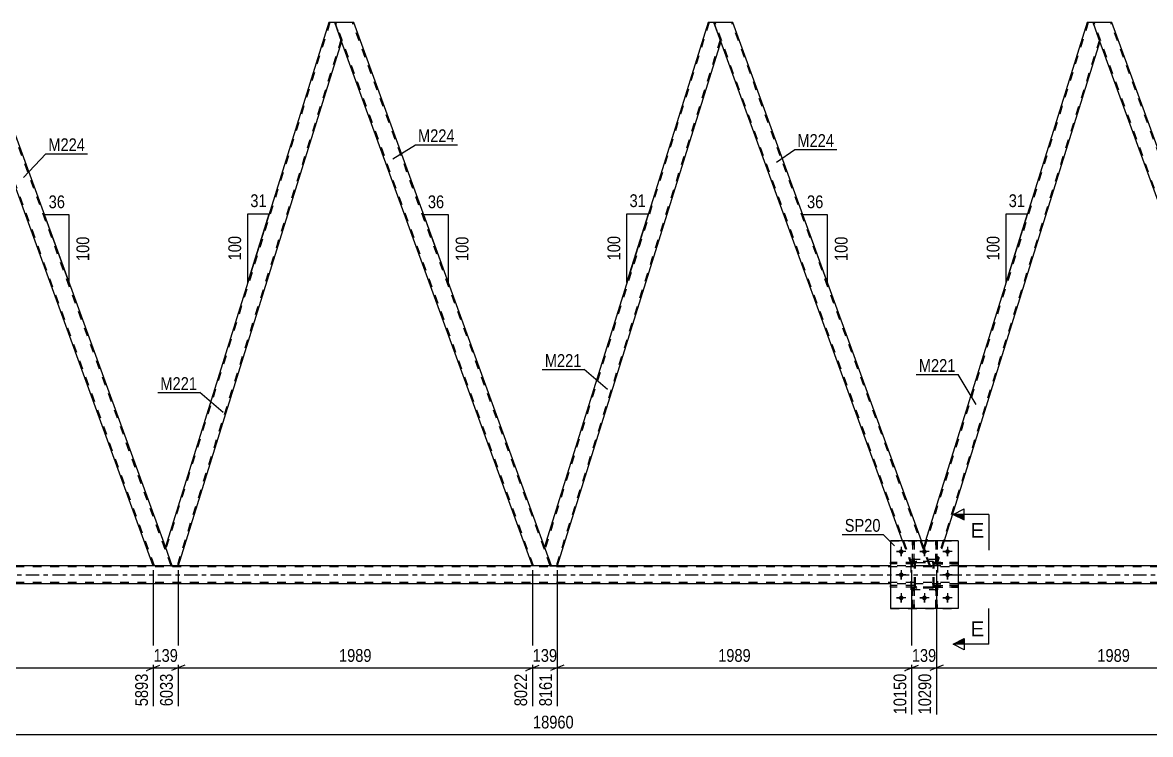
# Model space of a CAD drawing. Header units: millimetres. Extents: x 0 to 841, y 0 to 594.
# Drawn here: x 305.5 to 558.7, y 275.4 to 435.2 of the extents above; entities that cross this region are included whole.
import ezdxf

# ---------------------------------------------------------------- set-up
doc = ezdxf.new("R2010")
doc.units = ezdxf.units.MM
doc.linetypes.add('DXK_LINE_DOT2', pattern=[3.9198, 1.9599, -1.9599])
doc.linetypes.add('DXK_LINE_DOT3', pattern=[5.9187, 2.979, -0.9799, 0.9799, -0.9799])
doc.styles.add('Arial', font='ARIAL.TTF', dxfattribs={"height": 0.2})
doc.styles.add('Arial Narrow', font='ARIALN.TTF', dxfattribs={"height": 0.2})

# ---------------------------------------------------------------- blocks, each defined once
blk = doc.blocks.new('Part-103655034-3892 - 3748')
at = {"color": 2, "linetype": 'Continuous'}
for p, q in [((374.23, 435.24), (337.53, 317.49)), ((375.55, 435.24), (374.23, 435.24)), ((377.1, 430.99), (375.55, 435.24)), ((377.1, 430.99), (340.39, 313.24)), ((339.08, 313.24), (337.53, 317.49)), ((339.08, 313.24), (340.39, 313.24))]:
    blk.add_line(p, q, dxfattribs=at)
at = {"color": 7, "linetype": 'DXK_LINE_DOT2'}
for p, q in [((374.48, 435.24), (337.66, 317.12)), ((376.96, 431.37), (340.14, 313.24)), ((340.12, 313.24), (340.08, 313.24)), ((340.08, 313.24), (340.12, 313.24)), ((340.12, 313.24), (340.14, 313.24)), ((340.14, 313.24), (340.12, 313.24))]:
    blk.add_line(p, q, dxfattribs=at)
blk = doc.blocks.new('Bolt-103655034-4125 - 3748')
at = {"color": 1, "linetype": 'Continuous'}
for p, q in [((502.75, 317.48), (502.75, 316.79)), ((507.95, 317.48), (507.95, 316.79)), ((513.15, 317.48), (513.15, 316.79)), ((501.71, 316.44), (502.4, 316.44)), ((502.75, 315.4), (502.75, 316.1)), ((503.79, 316.44), (503.09, 316.44)), ((506.91, 316.44), (507.6, 316.44)), ((507.95, 315.4), (507.95, 316.1)), ((508.99, 316.44), (508.29, 316.44)), ((512.11, 316.44), (512.8, 316.44)), ((513.15, 315.4), (513.15, 316.1)), ((514.19, 316.44), (513.49, 316.44)), ((502.75, 312.28), (502.75, 311.59)), ((513.15, 312.28), (513.15, 311.59)), ((501.71, 311.24), (502.4, 311.24)), ((502.75, 310.2), (502.75, 310.9)), ((503.79, 311.24), (503.09, 311.24)), ((512.11, 311.24), (512.8, 311.24)), ((513.15, 310.2), (513.15, 310.9)), ((514.19, 311.24), (513.49, 311.24)), ((502.75, 307.08), (502.75, 306.39)), ((507.95, 307.08), (507.95, 306.39)), ((513.15, 307.08), (513.15, 306.39)), ((501.71, 306.04), (502.4, 306.04)), ((502.75, 305), (502.75, 305.7)), ((503.79, 306.04), (503.09, 306.04)), ((506.91, 306.04), (507.6, 306.04)), ((507.95, 305), (507.95, 305.7)), ((508.99, 306.04), (508.29, 306.04)), ((512.11, 306.04), (512.8, 306.04)), ((513.15, 305), (513.15, 305.7)), ((514.19, 306.04), (513.49, 306.04))]:
    blk.add_line(p, q, dxfattribs=at)
blk = doc.blocks.new('Part-103655034-4115 - 3748')
at = {"color": 7, "linetype": 'DXK_LINE_DOT2'}
for p, q in [((506.04, 314.21), (506.23, 314.24)), ((506.23, 314.24), (506.04, 314.21)), ((509.67, 314.24), (506.23, 314.24)), ((509.67, 314.24), (509.85, 314.21)), ((509.85, 314.21), (509.67, 314.24)), ((505.75, 313.76), (505.78, 313.95)), ((505.78, 313.95), (505.75, 313.76)), ((505.75, 308.72), (505.75, 313.76)), ((505.99, 313.76), (506, 313.85)), ((505.99, 308.72), (505.99, 313.76)), ((506, 313.85), (506.06, 313.93)), ((506.06, 313.93), (506.13, 313.98)), ((506.13, 313.98), (506.23, 314)), ((506.23, 314), (509.67, 314)), ((509.67, 314), (509.76, 313.98)), ((509.76, 313.98), (509.84, 313.93)), ((509.84, 313.93), (509.89, 313.85)), ((509.89, 313.85), (509.91, 313.76)), ((509.91, 308.72), (509.91, 313.76)), ((510.11, 313.95), (510.15, 313.76)), ((510.15, 313.76), (510.11, 313.95)), ((510.15, 308.72), (510.15, 313.76)), ((505.78, 308.54), (505.75, 308.72)), ((505.75, 308.72), (505.78, 308.54)), ((506, 308.63), (505.99, 308.72)), ((506.06, 308.55), (506, 308.63)), ((506.23, 308.24), (506.04, 308.28)), ((506.04, 308.28), (506.23, 308.24)), ((506.13, 308.5), (506.06, 308.55)), ((506.23, 308.48), (506.13, 308.5)), ((509.67, 308.48), (506.23, 308.48)), ((509.67, 308.24), (506.23, 308.24)), ((509.76, 308.5), (509.67, 308.48)), ((509.85, 308.28), (509.67, 308.24)), ((509.67, 308.24), (509.85, 308.28)), ((509.84, 308.55), (509.76, 308.5)), ((509.89, 308.63), (509.84, 308.55)), ((509.91, 308.72), (509.89, 308.63)), ((510.15, 308.72), (510.11, 308.54)), ((510.11, 308.54), (510.15, 308.72))]:
    blk.add_line(p, q, dxfattribs=at)
at = {"color": 7, "linetype": 'DXK_LINE_DOT3'}
blk.add_line((507.95, 311.24), (507.95, 311.24), dxfattribs=at)
at = {"color": 7, "linetype": 'DXK_LINE_DOT2'}
for centre, start, end in [((506.23, 313.76), 112.5, 157.5), ((506.23, 313.76), 112.5, 157.5), ((509.67, 313.76), 22.5, 67.5), ((509.67, 313.76), 22.5, 67.5), ((506.23, 308.72), 202.5, 247.5), ((506.23, 308.72), 202.5, 247.5), ((509.67, 308.72), 292.5, 337.5), ((509.67, 308.72), 292.5, 337.5)]:
    blk.add_arc(centre, 0.48, start, end, dxfattribs=at)
blk = doc.blocks.new('Part-103655034-3907 - 3748')
at = {"color": 2, "linetype": 'Continuous'}
for p, q in [((379.81, 435.24), (375.55, 435.24)), ((422.66, 317.49), (379.81, 435.24)), ((419.95, 313.24), (377.1, 430.99)), ((423.9, 313.24), (419.95, 313.24)), ((424.17, 313.24), (423.9, 313.24)), ((424.17, 313.24), (424.21, 313.24))]:
    blk.add_line(p, q, dxfattribs=at)
at = {"color": 7, "linetype": 'DXK_LINE_DOT2'}
for p, q in [((375.55, 435.24), (377.1, 430.99)), ((420.21, 313.24), (375.81, 435.24)), ((423.96, 313.24), (379.55, 435.24)), ((424.21, 313.24), (422.66, 317.49)), ((423.9, 313.24), (424.06, 313.24))]:
    blk.add_line(p, q, dxfattribs=at)
blk = doc.blocks.new('Part-103655034-4129 - 3748')
at = {"color": 7, "linetype": 'DXK_LINE_DOT2'}
for p, q in [((505.3, 318.84), (505.3, 314)), ((505.62, 318.84), (505.3, 318.84)), ((505.62, 314), (505.62, 318.84)), ((505.3, 314.6), (505.62, 314.6)), ((505.3, 314), (505.62, 314))]:
    blk.add_line(p, q, dxfattribs=at)
blk = doc.blocks.new('Part-103655034-3957 - 3748')
at = {"color": 7, "linetype": 'DXK_LINE_DOT2'}
for p, q in [((505.3, 314), (505.3, 318.84)), ((505.3, 318.84), (505.62, 318.84)), ((505.62, 318.84), (505.62, 314)), ((505.3, 314.6), (505.62, 314.6)), ((505.62, 314), (505.3, 314))]:
    blk.add_line(p, q, dxfattribs=at)
blk = doc.blocks.new('Part-103655034-3962 - 3748')
at = {"color": 2, "linetype": 'Continuous'}
for p, q in [((515.55, 318.84), (500.35, 318.84)), ((500.35, 318.84), (500.35, 303.64)), ((515.55, 318.84), (515.55, 303.64)), ((515.55, 303.64), (500.35, 303.64))]:
    blk.add_line(p, q, dxfattribs=at)
blk = doc.blocks.new('Part-103655034-3967 - 3748')
at = {"color": 7, "linetype": 'DXK_LINE_DOT2'}
for p, q in [((780.11, 313), (99.08, 313)), ((340.39, 313.24), (334.82, 313.24)), ((425.53, 313.24), (419.95, 313.24)), ((515.55, 313.24), (500.35, 313.24)), ((780.11, 309.48), (99.08, 309.48)), ((515.55, 309.24), (500.35, 309.24))]:
    blk.add_line(p, q, dxfattribs=at)
at = {"color": 2, "linetype": 'Continuous'}
for p, q in [((334.82, 313.24), (260.14, 313.24)), ((419.95, 313.24), (340.39, 313.24)), ((500.35, 313.24), (425.53, 313.24)), ((590.22, 313.24), (515.55, 313.24)), ((500.35, 309.24), (260.14, 309.24)), ((670.61, 309.24), (515.55, 309.24))]:
    blk.add_line(p, q, dxfattribs=at)
at = {"color": 7, "linetype": 'DXK_LINE_DOT3'}
blk.add_line((99.08, 311.24), (780.11, 311.24), dxfattribs=at)
blk = doc.blocks.new('Part-103655034-3977 - 3748')
at = {"color": 2, "linetype": 'Continuous'}
for p, q in [((550.07, 435.24), (545.82, 435.24)), ((592.93, 317.49), (550.07, 435.24)), ((590.22, 313.24), (547.37, 430.99)), ((594.16, 313.24), (590.22, 313.24)), ((594.44, 313.24), (594.16, 313.24)), ((594.44, 313.24), (594.48, 313.24))]:
    blk.add_line(p, q, dxfattribs=at)
at = {"color": 7, "linetype": 'DXK_LINE_DOT2'}
for p, q in [((547.37, 430.99), (545.82, 435.24)), ((590.48, 313.24), (546.07, 435.24)), ((594.22, 313.24), (549.82, 435.24)), ((594.48, 313.24), (592.93, 317.49)), ((594.16, 313.24), (594.33, 313.24)), ((594.48, 313.24), (594.48, 313.24))]:
    blk.add_line(p, q, dxfattribs=at)
blk = doc.blocks.new('Part-103655034-3982 - 3748')
at = {"color": 7, "linetype": 'DXK_LINE_DOT2'}
for p, q in [((544.75, 435.24), (507.93, 317.12)), ((547.23, 431.37), (510.41, 313.24)), ((508.22, 318.84), (507.8, 317.49)), ((509.35, 313.24), (507.8, 317.49)), ((512.41, 318.84), (510.66, 313.24)), ((510.66, 313.24), (509.35, 313.24))]:
    blk.add_line(p, q, dxfattribs=at)
at = {"color": 2, "linetype": 'Continuous'}
for p, q in [((544.5, 435.24), (508.22, 318.84)), ((545.82, 435.24), (544.5, 435.24)), ((547.37, 430.99), (545.82, 435.24)), ((547.37, 430.99), (512.41, 318.84))]:
    blk.add_line(p, q, dxfattribs=at)
blk = doc.blocks.new('Part-103655034-4167 - 3748')
at = {"color": 7, "linetype": 'DXK_LINE_DOT2'}
for p, q in [((510.15, 313.68), (510.15, 314)), ((510.15, 314), (515.55, 314)), ((515.55, 313.68), (510.15, 313.68)), ((510.75, 313.68), (510.75, 314)), ((515.55, 314), (515.55, 313.68))]:
    blk.add_line(p, q, dxfattribs=at)
blk = doc.blocks.new('Part-103655034-4009 - 3748')
at = {"color": 7, "linetype": 'DXK_LINE_DOT2'}
for p, q in [((505.75, 308.8), (500.35, 308.8)), ((500.35, 308.8), (500.35, 308.48)), ((505.75, 308.48), (500.35, 308.48)), ((505.15, 308.48), (505.15, 308.8)), ((505.75, 308.48), (505.75, 308.8))]:
    blk.add_line(p, q, dxfattribs=at)
blk = doc.blocks.new('Part-103655034-4035 - 3748')
at = {"color": 7, "linetype": 'DXK_LINE_DOT2'}
for p, q in [((500.35, 318.84), (515.55, 318.84)), ((500.35, 318.84), (500.35, 303.64)), ((515.55, 318.84), (515.55, 303.64)), ((500.35, 303.64), (515.55, 303.64))]:
    blk.add_line(p, q, dxfattribs=at)
blk = doc.blocks.new('Part-103655034-4121 - 3748')
at = {"color": 7, "linetype": 'DXK_LINE_DOT2'}
for p, q in [((505.3, 303.64), (505.3, 308.48)), ((505.3, 308.48), (505.62, 308.48)), ((505.3, 307.88), (505.62, 307.88)), ((505.62, 308.48), (505.62, 303.64)), ((505.62, 303.64), (505.3, 303.64))]:
    blk.add_line(p, q, dxfattribs=at)
blk = doc.blocks.new('Part-103655034-4047 - 3748')
at = {"color": 7, "linetype": 'DXK_LINE_DOT2'}
for p, q in [((505.75, 314), (500.35, 314)), ((500.35, 314), (500.35, 313.68)), ((505.75, 313.68), (500.35, 313.68)), ((505.15, 313.68), (505.15, 314)), ((505.75, 313.68), (505.75, 314))]:
    blk.add_line(p, q, dxfattribs=at)
blk = doc.blocks.new('Part-103655034-4050 - 3748')
at = {"color": 7, "linetype": 'DXK_LINE_DOT2'}
for p, q in [((515.55, 308.8), (510.15, 308.8)), ((510.15, 308.8), (510.15, 308.48)), ((510.15, 308.48), (515.55, 308.48)), ((510.75, 308.48), (510.75, 308.8)), ((515.55, 308.48), (515.55, 308.8))]:
    blk.add_line(p, q, dxfattribs=at)
blk = doc.blocks.new('Part-103655034-4053 - 3748')
at = {"color": 7, "linetype": 'DXK_LINE_DOT2'}
for p, q in [((515.55, 314), (510.15, 314)), ((510.15, 314), (510.15, 313.68)), ((510.15, 313.68), (515.55, 313.68)), ((510.75, 313.68), (510.75, 314)), ((515.55, 313.68), (515.55, 314))]:
    blk.add_line(p, q, dxfattribs=at)
blk = doc.blocks.new('Part-103655034-4065 - 3748')
at = {"color": 2, "linetype": 'Continuous'}
for p, q in [((459.37, 435.24), (422.66, 317.49)), ((460.68, 435.24), (459.37, 435.24)), ((462.23, 430.99), (460.68, 435.24)), ((462.23, 430.99), (425.53, 313.24)), ((424.21, 313.24), (422.66, 317.49)), ((424.21, 313.24), (425.53, 313.24))]:
    blk.add_line(p, q, dxfattribs=at)
at = {"color": 7, "linetype": 'DXK_LINE_DOT2'}
for p, q in [((459.62, 435.24), (422.8, 317.12)), ((462.1, 431.37), (425.28, 313.24)), ((425.26, 313.24), (425.22, 313.24)), ((425.22, 313.24), (425.26, 313.24)), ((425.26, 313.24), (425.28, 313.24)), ((425.28, 313.24), (425.26, 313.24))]:
    blk.add_line(p, q, dxfattribs=at)
blk = doc.blocks.new('Part-103655034-4070 - 3748')
at = {"color": 2, "linetype": 'Continuous'}
for p, q in [((464.94, 435.24), (460.68, 435.24)), ((507.31, 318.84), (464.94, 435.24)), ((503.05, 318.84), (462.23, 430.99))]:
    blk.add_line(p, q, dxfattribs=at)
at = {"color": 7, "linetype": 'DXK_LINE_DOT2'}
for p, q in [((460.68, 435.24), (462.23, 430.99)), ((505.34, 313.24), (460.94, 435.24)), ((509.09, 313.24), (464.69, 435.24)), ((505.09, 313.24), (503.05, 318.84)), ((509.35, 313.24), (507.31, 318.84)), ((509.35, 313.24), (505.09, 313.24))]:
    blk.add_line(p, q, dxfattribs=at)
blk = doc.blocks.new('Part-103655034-4085 - 3748')
at = {"color": 2, "linetype": 'Continuous'}
for p, q in [((294.67, 435.24), (290.42, 435.24)), ((337.53, 317.49), (294.67, 435.24)), ((334.82, 313.24), (291.96, 430.99)), ((338.76, 313.24), (334.82, 313.24)), ((339.04, 313.24), (338.76, 313.24)), ((339.04, 313.24), (339.08, 313.24))]:
    blk.add_line(p, q, dxfattribs=at)
at = {"color": 7, "linetype": 'DXK_LINE_DOT2'}
for p, q in [((290.42, 435.24), (291.96, 430.99)), ((335.08, 313.24), (290.67, 435.24)), ((338.82, 313.24), (294.42, 435.24)), ((339.08, 313.24), (337.53, 317.49)), ((338.76, 313.24), (338.93, 313.24))]:
    blk.add_line(p, q, dxfattribs=at)
blk = doc.blocks.new('Part-103655034-4195 - 3748')
at = {"color": 7, "linetype": 'DXK_LINE_DOT2'}
for p, q in [((510.5, 314), (510.5, 318.84)), ((510.5, 318.84), (510.82, 318.84)), ((510.82, 318.84), (510.82, 314)), ((510.5, 314.6), (510.82, 314.6)), ((510.82, 314), (510.5, 314))]:
    blk.add_line(p, q, dxfattribs=at)
blk = doc.blocks.new('Part-103655034-4100 - 3748')
at = {"color": 7, "linetype": 'DXK_LINE_DOT2'}
for p, q in [((510.5, 303.64), (510.5, 308.48)), ((510.5, 308.48), (510.82, 308.48)), ((510.5, 307.88), (510.82, 307.88)), ((510.82, 308.48), (510.82, 303.64)), ((510.82, 303.64), (510.5, 303.64))]:
    blk.add_line(p, q, dxfattribs=at)
blk = doc.blocks.new('Part-103655034-4114 - 3748')
at = {"color": 7, "linetype": 'DXK_LINE_DOT2'}
for p, q in [((510.95, 314.64), (504.95, 314.64)), ((504.95, 307.84), (504.95, 314.64)), ((510.95, 307.84), (510.95, 314.64)), ((510.95, 307.84), (504.95, 307.84))]:
    blk.add_line(p, q, dxfattribs=at)
blk = doc.blocks.new('Part-103655034-4130 - 3748')
at = {"color": 7, "linetype": 'DXK_LINE_DOT2'}
for p, q in [((505.75, 308.8), (500.35, 308.8)), ((500.35, 308.48), (500.35, 308.8)), ((505.75, 308.48), (500.35, 308.48)), ((505.15, 308.48), (505.15, 308.8)), ((505.75, 308.8), (505.75, 308.48))]:
    blk.add_line(p, q, dxfattribs=at)
blk = doc.blocks.new('Part-103655034-4131 - 3748')
at = {"color": 7, "linetype": 'DXK_LINE_DOT2'}
for p, q in [((505.75, 314), (500.35, 314)), ((500.35, 313.68), (500.35, 314)), ((505.75, 313.68), (500.35, 313.68)), ((505.15, 313.68), (505.15, 314)), ((505.75, 314), (505.75, 313.68))]:
    blk.add_line(p, q, dxfattribs=at)
blk = doc.blocks.new('Part-103655034-4132 - 3748')
at = {"color": 7, "linetype": 'DXK_LINE_DOT2'}
for p, q in [((510.15, 308.48), (510.15, 308.8)), ((510.15, 308.8), (515.55, 308.8)), ((515.55, 308.48), (510.15, 308.48)), ((510.75, 308.48), (510.75, 308.8)), ((515.55, 308.8), (515.55, 308.48))]:
    blk.add_line(p, q, dxfattribs=at)
blk = doc.blocks.new('Part-103655034-4133 - 3748')
at = {"color": 7, "linetype": 'DXK_LINE_DOT2'}
for p, q in [((506.04, 314.21), (506.23, 314.24)), ((506.23, 314.24), (506.04, 314.21)), ((509.67, 314.24), (506.23, 314.24)), ((509.67, 314.24), (509.85, 314.21)), ((509.85, 314.21), (509.67, 314.24)), ((505.75, 313.76), (505.78, 313.95)), ((505.78, 313.95), (505.75, 313.76)), ((505.75, 308.72), (505.75, 313.76)), ((505.99, 313.76), (506, 313.85)), ((505.99, 308.72), (505.99, 313.76)), ((506, 313.85), (506.06, 313.93)), ((506.06, 313.93), (506.13, 313.98)), ((506.13, 313.98), (506.23, 314)), ((506.23, 314), (509.67, 314)), ((509.67, 314), (509.76, 313.98)), ((509.76, 313.98), (509.84, 313.93)), ((509.84, 313.93), (509.89, 313.85)), ((509.89, 313.85), (509.91, 313.76)), ((509.91, 308.72), (509.91, 313.76)), ((510.11, 313.95), (510.15, 313.76)), ((510.15, 313.76), (510.11, 313.95)), ((510.15, 308.72), (510.15, 313.76)), ((505.78, 308.54), (505.75, 308.72)), ((505.75, 308.72), (505.78, 308.54)), ((506, 308.63), (505.99, 308.72)), ((506.06, 308.55), (506, 308.63)), ((506.23, 308.24), (506.04, 308.28)), ((506.04, 308.28), (506.23, 308.24)), ((506.13, 308.5), (506.06, 308.55)), ((506.23, 308.48), (506.13, 308.5)), ((509.67, 308.48), (506.23, 308.48)), ((509.67, 308.24), (506.23, 308.24)), ((509.76, 308.5), (509.67, 308.48)), ((509.85, 308.28), (509.67, 308.24)), ((509.67, 308.24), (509.85, 308.28)), ((509.84, 308.55), (509.76, 308.5)), ((509.89, 308.63), (509.84, 308.55)), ((509.91, 308.72), (509.89, 308.63)), ((510.15, 308.72), (510.11, 308.54)), ((510.11, 308.54), (510.15, 308.72))]:
    blk.add_line(p, q, dxfattribs=at)
at = {"color": 7, "linetype": 'DXK_LINE_DOT3'}
blk.add_line((507.95, 311.24), (507.95, 311.24), dxfattribs=at)
at = {"color": 7, "linetype": 'DXK_LINE_DOT2'}
for centre, start, end in [((506.23, 313.76), 112.5, 157.5), ((506.23, 313.76), 112.5, 157.5), ((509.67, 313.76), 22.5, 67.5), ((509.67, 313.76), 22.5, 67.5), ((506.23, 308.72), 202.5, 247.5), ((506.23, 308.72), 202.5, 247.5), ((509.67, 308.72), 292.5, 337.5), ((509.67, 308.72), 292.5, 337.5)]:
    blk.add_arc(centre, 0.48, start, end, dxfattribs=at)
blk = doc.blocks.new('Part-103655034-4140 - 3748')
at = {"color": 7, "linetype": 'DXK_LINE_DOT2'}
for p, q in [((510.82, 308.48), (510.5, 308.48)), ((510.5, 308.48), (510.5, 303.64)), ((510.5, 307.88), (510.82, 307.88)), ((510.82, 303.64), (510.82, 308.48)), ((510.5, 303.64), (510.82, 303.64))]:
    blk.add_line(p, q, dxfattribs=at)
blk = doc.blocks.new('Part-103655034-4164 - 3748')
at = {"color": 7, "linetype": 'DXK_LINE_DOT2'}
for p, q in [((510.5, 318.84), (510.5, 314)), ((510.82, 318.84), (510.5, 318.84)), ((510.82, 314), (510.82, 318.84)), ((510.5, 314.6), (510.82, 314.6)), ((510.5, 314), (510.82, 314))]:
    blk.add_line(p, q, dxfattribs=at)
blk = doc.blocks.new('Part-103655034-4168 - 3748')
at = {"color": 7, "linetype": 'DXK_LINE_DOT2'}
for p, q in [((510.95, 314.64), (504.95, 314.64)), ((504.95, 307.84), (504.95, 314.64)), ((510.95, 307.84), (510.95, 314.64)), ((510.95, 307.84), (504.95, 307.84))]:
    blk.add_line(p, q, dxfattribs=at)
blk = doc.blocks.new('Part-103655034-4183 - 3748')
at = {"color": 7, "linetype": 'DXK_LINE_DOT2'}
for p, q in [((505.62, 308.48), (505.3, 308.48)), ((505.3, 308.48), (505.3, 303.64)), ((505.3, 307.88), (505.62, 307.88)), ((505.62, 303.64), (505.62, 308.48)), ((505.3, 303.64), (505.62, 303.64))]:
    blk.add_line(p, q, dxfattribs=at)
blk = doc.blocks.new('Bolt-103655034-4192 - 3748')
at = {"linetype": 'Continuous'}
for points in [[(503.27, 316.44, -1), (502.23, 316.44, -1)], [(508.47, 316.44, -1), (507.43, 316.44, -1)], [(513.67, 316.44, -1), (512.63, 316.44, -1)], [(503.27, 311.24, -1), (502.23, 311.24, -1)], [(513.67, 311.24, -1), (512.63, 311.24, -1)], [(503.27, 306.04, -1), (502.23, 306.04, -1)], [(508.47, 306.04, -1), (507.43, 306.04, -1)], [(513.67, 306.04, -1), (512.63, 306.04, -1)]]:
    blk.add_hatch(color=1, dxfattribs=at).paths.add_polyline_path(points)
at = {"color": 1, "linetype": 'Continuous'}
for p, q in [((502.75, 317.48), (502.75, 315.4)), ((507.95, 317.48), (507.95, 315.4)), ((513.15, 317.48), (513.15, 315.4)), ((503.79, 316.44), (501.71, 316.44)), ((508.99, 316.44), (506.91, 316.44)), ((514.19, 316.44), (512.11, 316.44)), ((502.75, 312.28), (502.75, 310.2)), ((513.15, 312.28), (513.15, 310.2)), ((503.79, 311.24), (501.71, 311.24)), ((514.19, 311.24), (512.11, 311.24)), ((502.75, 307.08), (502.75, 305)), ((507.95, 307.08), (507.95, 305)), ((513.15, 307.08), (513.15, 305)), ((503.79, 306.04), (501.71, 306.04)), ((508.99, 306.04), (506.91, 306.04)), ((514.19, 306.04), (512.11, 306.04))]:
    blk.add_line(p, q, dxfattribs=at)
blk = doc.blocks.new('AngleDimension-103655034-11069 - 3748')
at = {"color": 7, "linetype": 'Continuous'}
for p, q in [((441.16, 392.31), (445.98, 392.31)), ((441.16, 376.85), (445.98, 392.31)), ((441.16, 376.85), (441.16, 392.31)), ((441.84, 379.01), (445.98, 392.31))]:
    blk.add_line(p, q, dxfattribs=at)
at = {"color": 0}
for points in [[(446, 393.21), (446, 397.41), (441.15, 397.41), (441.15, 393.21)], [(440.26, 387.92), (436.06, 387.92), (436.06, 381.24), (440.26, 381.24)]]:
    blk.add_wipeout(points, dxfattribs=at)
at = {"color": 3, "style": 'Arial Narrow'}
blk.add_text('31', height=2.863, dxfattribs=at).set_placement((441.75, 393.81))
blk.add_text('100', height=2.863, rotation=90.0002, dxfattribs=at).set_placement((439.66, 381.84))
blk = doc.blocks.new('StraightDimension-103655034-4282 - 3748')
at = {"color": 7, "linetype": 'Continuous'}
for p, q in [((255.26, 312.24), (255.26, 281.72)), ((334.82, 312.24), (334.82, 281.72)), ((256.76, 290.94), (253.76, 289.74)), ((255.26, 290.34), (334.82, 290.34)), ((333.32, 289.74), (336.32, 290.94))]:
    blk.add_line(p, q, dxfattribs=at)
at = {"color": 0}
blk.add_wipeout([(299.3, 291.09), (299.3, 295.29), (290.78, 295.29), (290.78, 291.09)], dxfattribs=at)
at = {"color": 0, "linetype": 'Continuous'}
blk.add_wipeout([(334.22, 289.64), (330.02, 289.64), (330.02, 281.12), (334.22, 281.12)], dxfattribs=at)
at = {"color": 3, "style": 'Arial Narrow'}
blk.add_text('1989', height=2.863, dxfattribs=at).set_placement((291.38, 291.69))
at = {"color": 3, "linetype": 'Continuous', "style": 'Arial Narrow'}
blk.add_text('5893', height=2.863, rotation=90.0002, dxfattribs=at).set_placement((333.62, 281.72))
blk = doc.blocks.new('StraightDimension-103655034-4320 - 3748')
at = {"color": 7, "linetype": 'Continuous'}
for p, q in [((340.39, 312.24), (340.39, 281.72)), ((419.95, 312.24), (419.95, 281.72)), ((341.89, 290.94), (338.89, 289.74)), ((340.39, 290.34), (419.95, 290.34)), ((418.45, 289.74), (421.45, 290.94))]:
    blk.add_line(p, q, dxfattribs=at)
at = {"color": 0}
blk.add_wipeout([(384.43, 291.09), (384.43, 295.29), (375.92, 295.29), (375.92, 291.09)], dxfattribs=at)
at = {"color": 0, "linetype": 'Continuous'}
blk.add_wipeout([(419.35, 289.64), (415.15, 289.64), (415.15, 281.12), (419.35, 281.12)], dxfattribs=at)
at = {"color": 3, "style": 'Arial Narrow'}
blk.add_text('1989', height=2.863, dxfattribs=at).set_placement((376.52, 291.69))
at = {"color": 3, "linetype": 'Continuous', "style": 'Arial Narrow'}
blk.add_text('8022', height=2.863, rotation=90.0002, dxfattribs=at).set_placement((418.75, 281.72))
blk = doc.blocks.new('AngleDimension-103655034-12185 - 3748')
at = {"color": 7, "linetype": 'Continuous'}
for p, q in [((312.84, 385.34), (310.39, 392.06)), ((315.93, 392.06), (310.39, 392.06)), ((315.93, 376.83), (310.39, 392.06)), ((315.93, 376.83), (315.93, 392.06))]:
    blk.add_line(p, q, dxfattribs=at)
at = {"color": 0}
for points in [[(315.59, 392.96), (315.59, 397.16), (310.73, 397.16), (310.73, 392.96)], [(321.03, 387.79), (316.83, 387.79), (316.83, 381.1), (321.03, 381.1)]]:
    blk.add_wipeout(points, dxfattribs=at)
at = {"color": 3, "style": 'Arial Narrow'}
blk.add_text('36', height=2.863, dxfattribs=at).set_placement((311.33, 393.56))
blk.add_text('100', height=2.863, rotation=90.0002, dxfattribs=at).set_placement((320.43, 381.7))
blk = doc.blocks.new('StraightDimension-103655034-4301 - 3748')
at = {"color": 7, "linetype": 'Continuous'}
for p, q in [((334.82, 312.24), (334.82, 281.72)), ((340.39, 312.24), (340.39, 281.72)), ((333.32, 289.74), (336.32, 290.94)), ((334.82, 290.34), (340.39, 290.34)), ((341.89, 290.94), (338.89, 289.74))]:
    blk.add_line(p, q, dxfattribs=at)
at = {"color": 0}
blk.add_wipeout([(340.95, 291.09), (340.95, 295.29), (334.27, 295.29), (334.27, 291.09)], dxfattribs=at)
at = {"color": 0, "linetype": 'Continuous'}
blk.add_wipeout([(339.79, 289.64), (335.59, 289.64), (335.59, 281.12), (339.79, 281.12)], dxfattribs=at)
at = {"color": 3, "style": 'Arial Narrow'}
blk.add_text('139', height=2.863, dxfattribs=at).set_placement((334.87, 291.69))
at = {"color": 3, "linetype": 'Continuous', "style": 'Arial Narrow'}
blk.add_text('6033', height=2.863, rotation=90.0002, dxfattribs=at).set_placement((339.19, 281.72))
blk = doc.blocks.new('StraightDimension-103655034-4339 - 3748')
at = {"color": 7, "linetype": 'Continuous'}
for p, q in [((419.95, 312.24), (419.95, 281.72)), ((425.53, 312.24), (425.53, 281.72)), ((418.45, 289.74), (421.45, 290.94)), ((419.95, 290.34), (425.53, 290.34)), ((427.03, 290.94), (424.03, 289.74))]:
    blk.add_line(p, q, dxfattribs=at)
at = {"color": 0}
blk.add_wipeout([(426.08, 291.09), (426.08, 295.29), (419.4, 295.29), (419.4, 291.09)], dxfattribs=at)
at = {"color": 0, "linetype": 'Continuous'}
blk.add_wipeout([(424.93, 289.64), (420.73, 289.64), (420.73, 281.12), (424.93, 281.12)], dxfattribs=at)
at = {"color": 3, "style": 'Arial Narrow'}
blk.add_text('139', height=2.863, dxfattribs=at).set_placement((420, 291.69))
at = {"color": 3, "linetype": 'Continuous', "style": 'Arial Narrow'}
blk.add_text('8161', height=2.863, rotation=90.0002, dxfattribs=at).set_placement((424.33, 281.72))
blk = doc.blocks.new('StraightDimension-103655034-4358 - 3748')
at = {"color": 7, "linetype": 'Continuous'}
for p, q in [((425.53, 312.24), (425.53, 281.72)), ((505.09, 312.24), (505.09, 279.9)), ((427.03, 290.94), (424.03, 289.74)), ((425.53, 290.34), (505.09, 290.34)), ((503.59, 289.74), (506.59, 290.94))]:
    blk.add_line(p, q, dxfattribs=at)
at = {"color": 0}
blk.add_wipeout([(469.56, 291.09), (469.56, 295.29), (461.05, 295.29), (461.05, 291.09)], dxfattribs=at)
at = {"color": 0, "linetype": 'Continuous'}
blk.add_wipeout([(504.49, 289.64), (500.29, 289.64), (500.29, 279.3), (504.49, 279.3)], dxfattribs=at)
at = {"color": 3, "style": 'Arial Narrow'}
blk.add_text('1989', height=2.863, dxfattribs=at).set_placement((461.65, 291.69))
at = {"color": 3, "linetype": 'Continuous', "style": 'Arial Narrow'}
blk.add_text('10150', height=2.863, rotation=90.0002, dxfattribs=at).set_placement((503.89, 279.9))
blk = doc.blocks.new('StraightDimension-103655034-4377 - 3748')
at = {"color": 7, "linetype": 'Continuous'}
for p, q in [((505.09, 312.24), (505.09, 279.9)), ((510.66, 312.24), (510.66, 279.9)), ((503.59, 289.74), (506.59, 290.94)), ((505.09, 290.34), (510.66, 290.34)), ((512.16, 290.94), (509.16, 289.74))]:
    blk.add_line(p, q, dxfattribs=at)
at = {"color": 0}
blk.add_wipeout([(511.22, 291.09), (511.22, 295.29), (504.53, 295.29), (504.53, 291.09)], dxfattribs=at)
at = {"color": 0, "linetype": 'Continuous'}
blk.add_wipeout([(510.06, 289.64), (505.86, 289.64), (505.86, 279.3), (510.06, 279.3)], dxfattribs=at)
at = {"color": 3, "style": 'Arial Narrow'}
blk.add_text('139', height=2.863, dxfattribs=at).set_placement((505.13, 291.69))
at = {"color": 3, "linetype": 'Continuous', "style": 'Arial Narrow'}
blk.add_text('10290', height=2.863, rotation=90.0002, dxfattribs=at).set_placement((509.46, 279.9))
blk = doc.blocks.new('StraightDimension-103655034-4396 - 3748')
at = {"color": 7, "linetype": 'Continuous'}
for p, q in [((510.66, 312.24), (510.66, 279.9)), ((590.22, 312.24), (590.22, 279.9)), ((512.16, 290.94), (509.16, 289.74)), ((510.66, 290.34), (590.22, 290.34)), ((588.72, 289.74), (591.72, 290.94))]:
    blk.add_line(p, q, dxfattribs=at)
at = {"color": 0}
blk.add_wipeout([(554.7, 291.09), (554.7, 295.29), (546.19, 295.29), (546.19, 291.09)], dxfattribs=at)
at = {"color": 0, "linetype": 'Continuous'}
blk.add_wipeout([(589.62, 289.64), (585.42, 289.64), (585.42, 279.3), (589.62, 279.3)], dxfattribs=at)
at = {"color": 3, "style": 'Arial Narrow'}
blk.add_text('1989', height=2.863, dxfattribs=at).set_placement((546.79, 291.69))
at = {"color": 3, "linetype": 'Continuous', "style": 'Arial Narrow'}
blk.add_text('12279', height=2.863, rotation=90.0002, dxfattribs=at).set_placement((589.02, 279.9))
blk = doc.blocks.new('StraightDimension-103655034-4535 - 3748')
at = {"color": 7, "linetype": 'Continuous'}
blk.add_line((52.58, 275.38), (796.73, 275.38), dxfattribs=at)
at = {"color": 0}
blk.add_wipeout([(429.83, 276.13), (429.83, 280.33), (419.48, 280.33), (419.48, 276.13)], dxfattribs=at)
at = {"color": 3, "style": 'Arial Narrow'}
blk.add_text('18960', height=2.863, dxfattribs=at).set_placement((420.08, 276.73))
blk = doc.blocks.new('AngleDimension-103655034-11055 - 3748')
at = {"color": 7, "linetype": 'Continuous'}
for p, q in [((356.03, 392.31), (360.85, 392.31)), ((356.03, 376.85), (360.85, 392.31)), ((356.03, 376.85), (356.03, 392.31)), ((356.7, 379.01), (360.85, 392.31))]:
    blk.add_line(p, q, dxfattribs=at)
at = {"color": 0}
for points in [[(360.87, 393.21), (360.87, 397.41), (356.01, 397.41), (356.01, 393.21)], [(355.13, 387.92), (350.93, 387.92), (350.93, 381.24), (355.13, 381.24)]]:
    blk.add_wipeout(points, dxfattribs=at)
at = {"color": 3, "style": 'Arial Narrow'}
blk.add_text('31', height=2.863, dxfattribs=at).set_placement((356.61, 393.81))
blk.add_text('100', height=2.863, rotation=90.0002, dxfattribs=at).set_placement((354.53, 381.84))
blk = doc.blocks.new('AngleDimension-103655034-11083 - 3748')
at = {"color": 7, "linetype": 'Continuous'}
for p, q in [((526.3, 392.31), (531.12, 392.31)), ((526.3, 376.85), (531.12, 392.31)), ((526.3, 376.85), (526.3, 392.31)), ((526.97, 379.01), (531.12, 392.31))]:
    blk.add_line(p, q, dxfattribs=at)
at = {"color": 0}
for points in [[(531.14, 393.21), (531.14, 397.41), (526.28, 397.41), (526.28, 393.21)], [(525.4, 387.92), (521.2, 387.92), (521.2, 381.24), (525.4, 381.24)]]:
    blk.add_wipeout(points, dxfattribs=at)
at = {"color": 3, "style": 'Arial Narrow'}
blk.add_text('31', height=2.863, dxfattribs=at).set_placement((526.88, 393.81))
blk.add_text('100', height=2.863, rotation=90.0002, dxfattribs=at).set_placement((524.8, 381.84))
blk = doc.blocks.new('AngleDimension-103655034-12213 - 3748')
at = {"color": 7, "linetype": 'Continuous'}
for p, q in [((483.1, 385.34), (480.66, 392.06)), ((486.2, 392.06), (480.66, 392.06)), ((486.2, 376.83), (480.66, 392.06)), ((486.2, 376.83), (486.2, 392.06))]:
    blk.add_line(p, q, dxfattribs=at)
at = {"color": 0}
for points in [[(485.86, 392.96), (485.86, 397.16), (481, 397.16), (481, 392.96)], [(491.3, 387.79), (487.1, 387.79), (487.1, 381.1), (491.3, 381.1)]]:
    blk.add_wipeout(points, dxfattribs=at)
at = {"color": 3, "style": 'Arial Narrow'}
blk.add_text('36', height=2.863, dxfattribs=at).set_placement((481.6, 393.56))
blk.add_text('100', height=2.863, rotation=90.0002, dxfattribs=at).set_placement((490.7, 381.7))
blk = doc.blocks.new('AngleDimension-103655034-12199 - 3748')
at = {"color": 7, "linetype": 'Continuous'}
for p, q in [((397.97, 385.34), (395.53, 392.06)), ((401.07, 392.06), (395.53, 392.06)), ((401.07, 376.83), (395.53, 392.06)), ((401.07, 376.83), (401.07, 392.06))]:
    blk.add_line(p, q, dxfattribs=at)
at = {"color": 0}
for points in [[(400.72, 392.96), (400.72, 397.16), (395.87, 397.16), (395.87, 392.96)], [(406.17, 387.79), (401.97, 387.79), (401.97, 381.1), (406.17, 381.1)]]:
    blk.add_wipeout(points, dxfattribs=at)
at = {"color": 3, "style": 'Arial Narrow'}
blk.add_text('36', height=2.863, dxfattribs=at).set_placement((396.47, 393.56))
blk.add_text('100', height=2.863, rotation=90.0002, dxfattribs=at).set_placement((405.57, 381.7))
blk = doc.blocks.new('Mark-103655034-3888 - 3748')
at = {"color": 0}
blk.add_wipeout([(344.64, 352.74), (344.64, 355.74), (336.42, 355.74), (336.42, 352.74)], dxfattribs=at)
blk.add_wipeout([(344.64, 352.74), (344.64, 355.74), (336.42, 355.74), (336.42, 352.74)], dxfattribs=at)
at = {"color": 30, "linetype": 'Continuous'}
for p in [(335.82, 352.14), (350.49, 347.69)]:
    blk.add_line(p, (345.24, 352.14), dxfattribs=at)
at = {"color": 3, "style": 'Arial Narrow'}
blk.add_text('M221', height=2.863, dxfattribs=at).set_placement((336.42, 352.74))
blk = doc.blocks.new('Mark-103655034-3903 - 3748')
at = {"color": 0}
blk.add_wipeout([(402.49, 408.4), (402.49, 411.4), (394.26, 411.4), (394.26, 408.4)], dxfattribs=at)
blk.add_wipeout([(402.49, 408.4), (402.49, 411.4), (394.26, 411.4), (394.26, 408.4)], dxfattribs=at)
at = {"color": 30, "linetype": 'Continuous'}
for p, q in [((388.62, 404.64), (393.66, 407.8)), ((393.66, 407.8), (403.09, 407.8))]:
    blk.add_line(p, q, dxfattribs=at)
at = {"color": 3, "style": 'Arial Narrow'}
blk.add_text('M224', height=2.863, dxfattribs=at).set_placement((394.26, 408.4))
blk = doc.blocks.new('Mark-103655034-3958 - 3748')
at = {"color": 0}
blk.add_wipeout([(498.11, 320.9), (498.11, 323.9), (490.07, 323.9), (490.07, 320.9)], dxfattribs=at)
blk.add_wipeout([(498.11, 320.9), (498.11, 323.9), (490.07, 323.9), (490.07, 320.9)], dxfattribs=at)
at = {"color": 30, "linetype": 'Continuous'}
for p in [(489.47, 320.3), (501.23, 317.72)]:
    blk.add_line(p, (498.71, 320.3), dxfattribs=at)
at = {"color": 3, "style": 'Arial Narrow'}
blk.add_text('SP20', height=2.863, dxfattribs=at).set_placement((490.07, 320.9))
blk = doc.blocks.new('Mark-103655034-3978 - 3748')
at = {"color": 0}
blk.add_wipeout([(514.92, 356.8), (514.92, 359.8), (506.7, 359.8), (506.7, 356.8)], dxfattribs=at)
blk.add_wipeout([(514.92, 356.8), (514.92, 359.8), (506.7, 359.8), (506.7, 356.8)], dxfattribs=at)
at = {"color": 30, "linetype": 'Continuous'}
for p in [(506.1, 356.2), (519.59, 349.5)]:
    blk.add_line(p, (515.52, 356.2), dxfattribs=at)
at = {"color": 3, "style": 'Arial Narrow'}
blk.add_text('M221', height=2.863, dxfattribs=at).set_placement((506.7, 356.8))
blk = doc.blocks.new('Mark-103655034-4061 - 3748')
at = {"color": 0}
blk.add_wipeout([(430.95, 357.92), (430.95, 360.92), (422.73, 360.92), (422.73, 357.92)], dxfattribs=at)
blk.add_wipeout([(430.95, 357.92), (430.95, 360.92), (422.73, 360.92), (422.73, 357.92)], dxfattribs=at)
at = {"color": 30, "linetype": 'Continuous'}
for p in [(422.13, 357.32), (436.8, 352.87)]:
    blk.add_line(p, (431.55, 357.32), dxfattribs=at)
at = {"color": 3, "style": 'Arial Narrow'}
blk.add_text('M221', height=2.863, dxfattribs=at).set_placement((422.73, 357.92))
blk = doc.blocks.new('Mark-103655034-4066 - 3748')
at = {"color": 0}
blk.add_wipeout([(487.67, 407.32), (487.67, 410.32), (479.44, 410.32), (479.44, 407.32)], dxfattribs=at)
blk.add_wipeout([(487.67, 407.32), (487.67, 410.32), (479.44, 410.32), (479.44, 407.32)], dxfattribs=at)
at = {"color": 30, "linetype": 'Continuous'}
for p, q in [((474.72, 403.9), (478.84, 406.72)), ((478.84, 406.72), (488.27, 406.72))]:
    blk.add_line(p, q, dxfattribs=at)
at = {"color": 3, "style": 'Arial Narrow'}
blk.add_text('M224', height=2.863, dxfattribs=at).set_placement((479.44, 407.32))
blk = doc.blocks.new('Mark-103655034-4081 - 3748')
at = {"color": 0}
blk.add_wipeout([(319.48, 406.38), (319.48, 409.38), (311.26, 409.38), (311.26, 406.38)], dxfattribs=at)
blk.add_wipeout([(319.48, 406.38), (319.48, 409.38), (311.26, 409.38), (311.26, 406.38)], dxfattribs=at)
at = {"color": 30, "linetype": 'Continuous'}
for p, q in [((305.67, 400.45), (310.66, 405.78)), ((310.66, 405.78), (320.08, 405.78))]:
    blk.add_line(p, q, dxfattribs=at)
at = {"color": 3, "style": 'Arial Narrow'}
blk.add_text('M224', height=2.863, dxfattribs=at).set_placement((311.26, 406.38))
blk = doc.blocks.new('SectionMark-103655034-5332 - 3748')
at = {"linetype": 'Continuous'}
for points in [[(516.91, 324.79), (516.91, 323.54), (514.41, 324.79)], [(516.91, 296.92), (516.91, 295.67), (514.41, 295.67)]]:
    blk.add_hatch(color=6, dxfattribs=at).paths.add_polyline_path(points)
at = {"color": 6, "linetype": 'Continuous'}
for p, q in [((514.41, 324.79), (516.91, 326.04)), ((522.41, 324.79), (514.41, 324.79)), ((514.41, 324.79), (516.91, 323.54)), ((516.91, 323.54), (516.91, 326.04)), ((514.41, 295.67), (516.91, 296.92)), ((516.91, 296.92), (516.91, 294.42)), ((522.41, 295.67), (514.41, 295.67)), ((516.91, 294.42), (514.41, 295.67))]:
    blk.add_line(p, q, dxfattribs=at)
at = {"color": 0, "linetype": 'Continuous'}
for points in [[(521.41, 319.54), (521.41, 323.04), (518.3, 323.04), (518.3, 319.54)], [(521.41, 297.42), (521.41, 300.92), (518.3, 300.92), (518.3, 297.42)]]:
    blk.add_wipeout(points, dxfattribs=at)
at = {"color": 6, "linetype": 'Continuous'}
for p, q in [((522.41, 324.79), (522.41, 316.79)), ((522.41, 295.67), (522.41, 303.67))]:
    blk.add_line(p, q, dxfattribs=at)
at = {"color": 3, "linetype": 'Continuous', "style": 'Arial'}
for p in [(518.3, 319.54), (518.3, 297.42)]:
    blk.add_text('E', height=3.34, dxfattribs=at).set_placement(p)

msp = doc.modelspace()

# ---------------------------------------------------------------- block references
for name in ['Part-103655034-4085 - 3748', 'Part-103655034-3892 - 3748', 'Part-103655034-3907 - 3748', 'Part-103655034-4065 - 3748', 'Part-103655034-4070 - 3748', 'Part-103655034-3982 - 3748', 'Part-103655034-3977 - 3748', 'Part-103655034-3962 - 3748', 'Part-103655034-4035 - 3748', 'Bolt-103655034-4125 - 3748', 'Bolt-103655034-4192 - 3748', 'Part-103655034-4129 - 3748', 'Part-103655034-3957 - 3748', 'Part-103655034-4195 - 3748', 'Part-103655034-4164 - 3748', 'Part-103655034-4114 - 3748', 'Part-103655034-4168 - 3748', 'Part-103655034-4115 - 3748', 'Part-103655034-4133 - 3748', 'Part-103655034-3967 - 3748', 'Part-103655034-4047 - 3748', 'Part-103655034-4131 - 3748', 'Part-103655034-4167 - 3748', 'Part-103655034-4053 - 3748', 'Part-103655034-4009 - 3748', 'Part-103655034-4130 - 3748', 'Part-103655034-4121 - 3748', 'Part-103655034-4183 - 3748', 'Part-103655034-4050 - 3748', 'Part-103655034-4132 - 3748', 'Part-103655034-4100 - 3748', 'Part-103655034-4140 - 3748']:
    msp.add_blockref(name, (0, 0))

# ---------------------------------------------------------------- next in the draw order: block references
for name in ['AngleDimension-103655034-12185 - 3748', 'AngleDimension-103655034-11069 - 3748', 'StraightDimension-103655034-4282 - 3748', 'StraightDimension-103655034-4320 - 3748']:
    msp.add_blockref(name, (0, 0))

# ---------------------------------------------------------------- next in the draw order: block references
for name in ['StraightDimension-103655034-4301 - 3748', 'StraightDimension-103655034-4339 - 3748']:
    msp.add_blockref(name, (0, 0))

# ---------------------------------------------------------------- next in the draw order: block references
msp.add_blockref('StraightDimension-103655034-4358 - 3748', (0, 0))

# ---------------------------------------------------------------- next in the draw order: block references
msp.add_blockref('StraightDimension-103655034-4377 - 3748', (0, 0))

# ---------------------------------------------------------------- next in the draw order: block references
msp.add_blockref('StraightDimension-103655034-4396 - 3748', (0, 0))

# ---------------------------------------------------------------- next in the draw order: block references
msp.add_blockref('StraightDimension-103655034-4535 - 3748', (0, 0))

# ---------------------------------------------------------------- next in the draw order: block references
for name in ['Mark-103655034-3903 - 3748', 'Mark-103655034-4066 - 3748', 'Mark-103655034-4081 - 3748', 'AngleDimension-103655034-11055 - 3748', 'AngleDimension-103655034-12199 - 3748', 'AngleDimension-103655034-12213 - 3748', 'AngleDimension-103655034-11083 - 3748', 'Mark-103655034-4061 - 3748', 'Mark-103655034-3978 - 3748', 'Mark-103655034-3888 - 3748', 'SectionMark-103655034-5332 - 3748', 'Mark-103655034-3958 - 3748']:
    msp.add_blockref(name, (0, 0))

doc.saveas('drawing.dxf')
